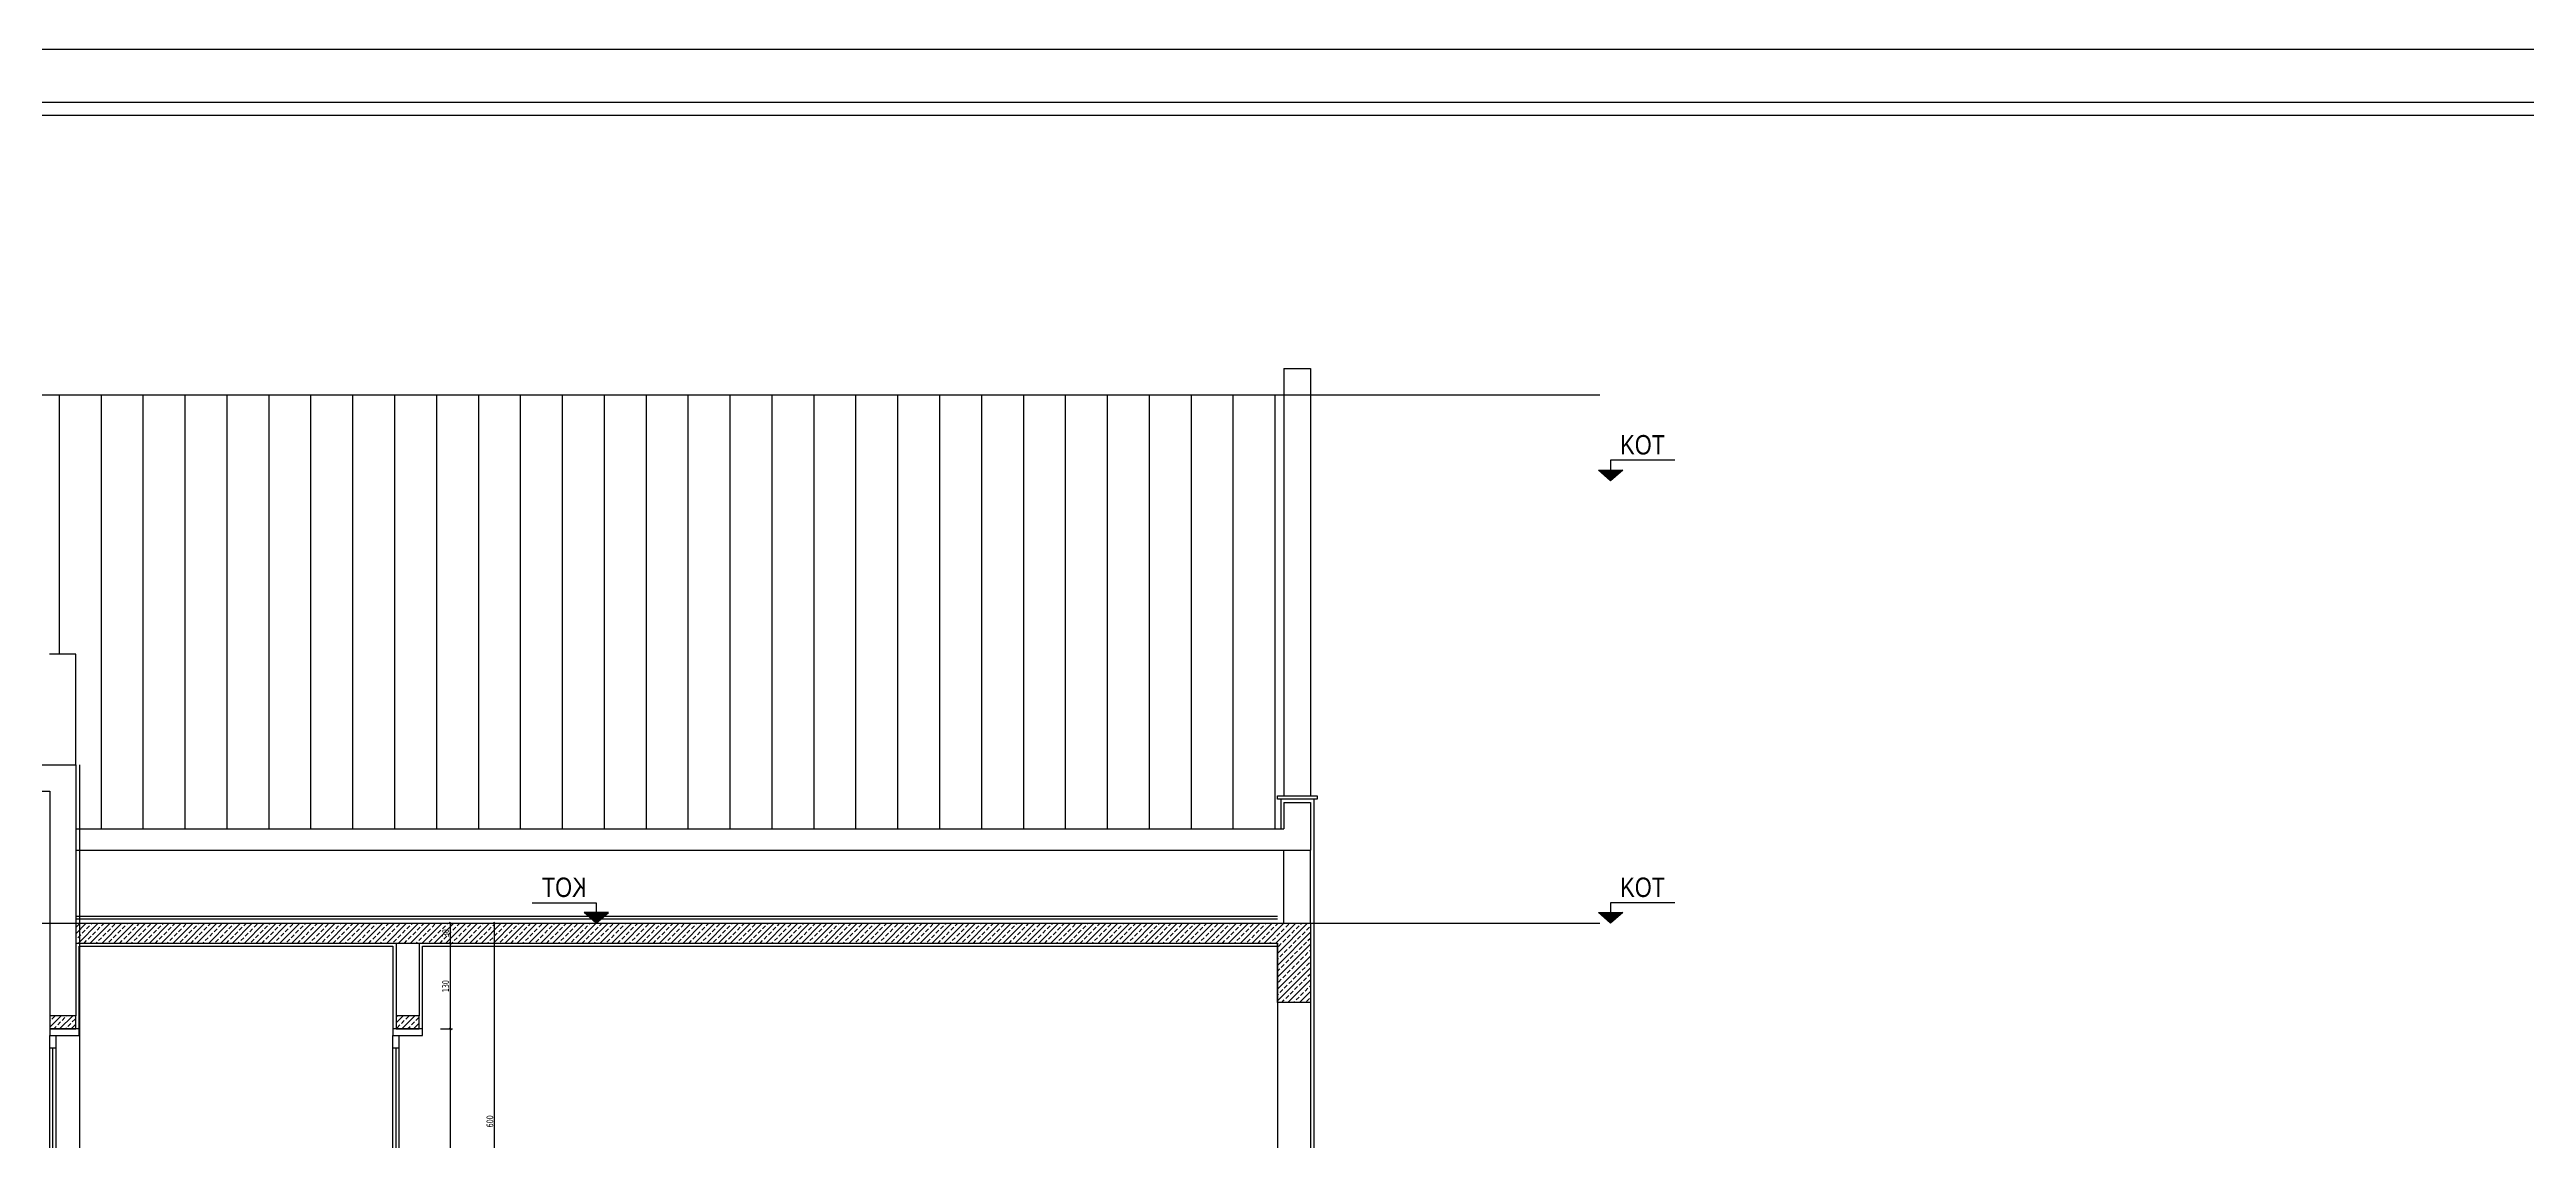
# Model space of a CAD drawing. Header units: millimetres. Extents: x 43168.9 to 43194.6, y -25545.1 to -25543.4.
# Drawn here: x 43182.294 to 43183.044, y -25543.84 to -25543.51 of the extents above; entities that cross this region are included whole.
import ezdxf
from ezdxf.enums import TextEntityAlignment as Align

# ---------------------------------------------------------------- set-up
doc = ezdxf.new("R2010")
doc.units = ezdxf.units.MM
doc.header["$LTSCALE"] = 200
doc.linetypes.add('kesit_$0$HIDDEN2', pattern=[0.1875, 0.125, -0.0625])
for name, color, linetype in [('dograma_sgh', 43, 'Continuous'), ('duv_sgh', 4, 'Continuous'), ('gor-3_sgh', 191, 'Continuous'), ('gor-4_sgh', 17, 'Continuous'), ('kaplama-gnl_sgh', 30, 'Continuous'), ('kesit_$0$izd-alt_sgh', 8, 'kesit_$0$HIDDEN2'), ('kolon-b.a_sgh', 6, 'Continuous'), ('olcuic_sgh', 183, 'Continuous'), ('pafta_sgh', 11, 'Continuous'), ('siva_sgh', 145, 'Continuous'), ('tarama-betonarme_sgh', 223, 'Continuous')]:
    doc.layers.add(name, color=color, linetype=linetype)
doc.styles.add('dim', font='VERDANA.TTF', dxfattribs={"width": 0.7})
doc.styles.add('kesit_$0$text2', font='arial.ttf')

msp = doc.modelspace()

# ---------------------------------------------------------------- hatches: boundary and pattern name
for points in [[(43182.77027, -25543.63732), (43182.76292, -25543.63732), (43182.76659, -25543.64056)], [(43182.45561, -25543.77132), (43182.46296, -25543.77132), (43182.45928, -25543.77456)], [(43182.77027, -25543.77132), (43182.76292, -25543.77132), (43182.76659, -25543.77456)]]:
    msp.add_hatch(color=256).paths.add_polyline_path(points)

# ---------------------------------------------------------------- linework, layer by layer
at = {"color": 0, "linetype": 'ByBlock'}
for p, q in [((43182.786, -25543.63438), (43182.76659, -25543.63438)), ((43182.76659, -25543.63438), (43182.76659, -25543.63732)), ((43182.43988, -25543.76838), (43182.45928, -25543.76838)), ((43182.45928, -25543.76838), (43182.45928, -25543.77132)), ((43182.786, -25543.76838), (43182.76659, -25543.76838)), ((43182.76659, -25543.76838), (43182.76659, -25543.77132))]:
    msp.add_line(p, q, dxfattribs=at)
for p, q in [((43182.76292, -25543.63732), (43182.77027, -25543.63732)), ((43182.76659, -25543.64056), (43182.76292, -25543.63732)), ((43182.77027, -25543.63732), (43182.76659, -25543.64056)), ((43182.46296, -25543.77132), (43182.45561, -25543.77132)), ((43182.45561, -25543.77132), (43182.45928, -25543.77456)), ((43182.45928, -25543.77456), (43182.46296, -25543.77132)), ((43182.76292, -25543.77132), (43182.77027, -25543.77132)), ((43182.76659, -25543.77456), (43182.76292, -25543.77132)), ((43182.77027, -25543.77132), (43182.76659, -25543.77456)), ((43182.29372, -25543.80656), (43182.30164, -25543.80656)), ((43182.39864, -25543.80656), (43182.40564, -25543.80656))]:
    msp.add_line(p, q)
at = {"color": 0, "linetype": 'ByBlock', "lineweight": -2}
for p, q in [((43182.4154, -25543.77486), (43182.4148, -25543.77426)), ((43182.42882, -25543.77486), (43182.42822, -25543.77426)), ((43182.4154, -25543.78086), (43182.4148, -25543.78026)), ((43182.4148, -25543.78026), (43182.4154, -25543.78086)), ((43182.4154, -25543.80686), (43182.4148, -25543.80626)), ((43182.4148, -25543.80626), (43182.4154, -25543.80686))]:
    msp.add_line(p, q, dxfattribs=at)
at = {"layer": 'dograma_sgh'}
for p, q in [((43182.29372, -25543.80656), (43182.29372, -25543.80856)), ((43182.30264, -25543.80656), (43182.29372, -25543.80656)), ((43182.29372, -25543.80856), (43182.30264, -25543.80856)), ((43182.29372, -25543.89256), (43182.29372, -25543.80856)), ((43182.29572, -25543.89256), (43182.29572, -25543.80856)), ((43182.30264, -25543.80856), (43182.30264, -25543.80656)), ((43182.39764, -25543.80656), (43182.39764, -25543.80856)), ((43182.40664, -25543.80656), (43182.39764, -25543.80656)), ((43182.39764, -25543.80856), (43182.40664, -25543.80856)), ((43182.39764, -25543.89256), (43182.39764, -25543.80856)), ((43182.39964, -25543.89256), (43182.39964, -25543.80856)), ((43182.40664, -25543.80856), (43182.40664, -25543.80656)), ((43182.29572, -25543.81236), (43182.29372, -25543.81236)), ((43182.29472, -25543.88876), (43182.29472, -25543.81236)), ((43182.39964, -25543.81236), (43182.39764, -25543.81236)), ((43182.39864, -25543.88876), (43182.39864, -25543.81236))]:
    msp.add_line(p, q, dxfattribs=at)
at = {"layer": 'duv_sgh'}
for p, q in [((43182.30164, -25543.69313), (43182.29364, -25543.69313)), ((43182.30164, -25543.72656), (43182.30164, -25543.69313)), ((43182.21364, -25543.72656), (43182.30164, -25543.72656)), ((43182.30164, -25543.72656), (43182.30164, -25543.80256)), ((43182.22164, -25543.73456), (43182.29372, -25543.73456)), ((43182.29372, -25543.73456), (43182.29372, -25543.80256)), ((43182.66764, -25543.77456), (43182.66764, -25543.75245)), ((43182.67564, -25543.77456), (43182.67564, -25543.75245)), ((43182.39864, -25543.78056), (43182.39864, -25543.80256)), ((43182.40564, -25543.78056), (43182.40564, -25543.80256)), ((43182.66564, -25543.78056), (43182.66564, -25543.95772)), ((43182.67564, -25543.79856), (43182.67564, -25543.95772)), ((43182.29372, -25543.80656), (43182.30164, -25543.80656)), ((43182.39864, -25543.80656), (43182.40564, -25543.80656))]:
    msp.add_line(p, q, dxfattribs=at)
at = {"layer": 'gor-3_sgh'}
for p, q in [((43182.66764, -25543.60656), (43182.66764, -25543.73601)), ((43182.66764, -25543.60656), (43182.67564, -25543.60656)), ((43182.67564, -25543.60656), (43182.67564, -25543.73601)), ((43182.19164, -25543.61456), (43182.66764, -25543.61456))]:
    msp.add_line(p, q, dxfattribs=at)
at = {"layer": 'gor-4_sgh'}
for p, q in [((43182.29668, -25543.69313), (43182.29668, -25543.61456)), ((43182.30938, -25543.74601), (43182.30938, -25543.61456)), ((43182.32208, -25543.74601), (43182.32208, -25543.61456)), ((43182.33478, -25543.74601), (43182.33478, -25543.61456)), ((43182.34748, -25543.74601), (43182.34748, -25543.61456)), ((43182.36018, -25543.74601), (43182.36018, -25543.61456)), ((43182.37288, -25543.74601), (43182.37288, -25543.61456)), ((43182.38558, -25543.74601), (43182.38558, -25543.61456)), ((43182.39828, -25543.74601), (43182.39828, -25543.61456)), ((43182.41098, -25543.74601), (43182.41098, -25543.61456)), ((43182.42368, -25543.74601), (43182.42368, -25543.61456)), ((43182.43638, -25543.74601), (43182.43638, -25543.61456)), ((43182.44908, -25543.74601), (43182.44908, -25543.61456)), ((43182.46178, -25543.74601), (43182.46178, -25543.61456)), ((43182.47448, -25543.74601), (43182.47448, -25543.61456)), ((43182.48718, -25543.74601), (43182.48718, -25543.61456)), ((43182.49988, -25543.74601), (43182.49988, -25543.61456)), ((43182.51258, -25543.74601), (43182.51258, -25543.61456)), ((43182.52528, -25543.74601), (43182.52528, -25543.61456)), ((43182.53798, -25543.74601), (43182.53798, -25543.61456)), ((43182.55068, -25543.74601), (43182.55068, -25543.61456)), ((43182.56338, -25543.74601), (43182.56338, -25543.61456)), ((43182.57608, -25543.74601), (43182.57608, -25543.61456)), ((43182.58878, -25543.74601), (43182.58878, -25543.61456)), ((43182.60148, -25543.74601), (43182.60148, -25543.61456)), ((43182.61418, -25543.74601), (43182.61418, -25543.61456)), ((43182.62688, -25543.74601), (43182.62688, -25543.61456)), ((43182.63958, -25543.74601), (43182.63958, -25543.61456)), ((43182.65228, -25543.74601), (43182.65228, -25543.61456)), ((43182.66498, -25543.74601), (43182.66498, -25543.61456))]:
    msp.add_line(p, q, dxfattribs=at)
at = {"layer": 'kaplama-gnl_sgh'}
for p, q in [((43182.66564, -25543.73601), (43182.67764, -25543.73601)), ((43182.66564, -25543.73701), (43182.66564, -25543.73601)), ((43182.67764, -25543.73701), (43182.66564, -25543.73701)), ((43182.67764, -25543.73601), (43182.67764, -25543.73701)), ((43182.66564, -25543.77256), (43182.30164, -25543.77256)), ((43182.66564, -25543.77336), (43182.30164, -25543.77336))]:
    msp.add_line(p, q, dxfattribs=at)
at = {"layer": 'kesit_$0$izd-alt_sgh'}
for p, q in [((43181.30862, -25543.61456), (43182.76331, -25543.61456)), ((43181.30862, -25543.77456), (43182.76331, -25543.77456))]:
    msp.add_line(p, q, dxfattribs=at)
at = {"layer": 'kolon-b.a_sgh'}
for p, q in [((43182.66764, -25543.73801), (43182.66764, -25543.74601)), ((43182.66764, -25543.73801), (43182.67564, -25543.73801)), ((43182.67564, -25543.73801), (43182.67564, -25543.75245)), ((43182.30164, -25543.74601), (43182.66764, -25543.74601)), ((43182.30164, -25543.75245), (43182.67564, -25543.75245)), ((43182.30164, -25543.77456), (43182.66564, -25543.77456)), ((43182.66564, -25543.77456), (43182.67564, -25543.77456)), ((43182.67564, -25543.77456), (43182.67564, -25543.79856)), ((43182.30164, -25543.78056), (43182.66564, -25543.78056)), ((43182.66564, -25543.79856), (43182.66564, -25543.78056)), ((43182.67564, -25543.79856), (43182.66564, -25543.79856)), ((43182.30164, -25543.80256), (43182.29372, -25543.80256)), ((43182.29372, -25543.80256), (43182.29372, -25543.80656)), ((43182.29372, -25543.80656), (43182.30164, -25543.80656)), ((43182.30164, -25543.80656), (43182.30164, -25543.80256)), ((43182.40564, -25543.80256), (43182.39864, -25543.80256)), ((43182.39864, -25543.80256), (43182.39864, -25543.80656)), ((43182.39864, -25543.80656), (43182.40564, -25543.80656)), ((43182.40564, -25543.80656), (43182.40564, -25543.80256))]:
    msp.add_line(p, q, dxfattribs=at)
at = {"layer": 'olcuic_sgh'}
for p, q in [((43182.4121, -25543.77456), (43182.4157, -25543.77456)), ((43182.4151, -25543.78081), (43182.4151, -25543.77431)), ((43182.42552, -25543.77456), (43182.42912, -25543.77456)), ((43182.42852, -25543.89481), (43182.42852, -25543.77431)), ((43182.4121, -25543.78056), (43182.4157, -25543.78056)), ((43182.4121, -25543.78056), (43182.4157, -25543.78056)), ((43182.4151, -25543.80681), (43182.4151, -25543.78031)), ((43182.4121, -25543.80656), (43182.4157, -25543.80656)), ((43182.4121, -25543.80656), (43182.4157, -25543.80656)), ((43182.4151, -25543.89481), (43182.4151, -25543.80631))]:
    msp.add_line(p, q, dxfattribs=at)
at = {"layer": 'pafta_sgh'}
for p, q in [((43185.35588, -25543.51), (43180.95588, -25543.51)), ((43185.33988, -25543.526), (43180.97188, -25543.526)), ((43185.33588, -25543.53), (43180.97588, -25543.53))]:
    msp.add_line(p, q, dxfattribs=at)
at = {"layer": 'siva_sgh'}
for p, q in [((43182.30272, -25543.72656), (43182.30272, -25544.3571)), ((43182.66664, -25543.73701), (43182.66664, -25543.74601)), ((43182.67664, -25543.73701), (43182.67664, -25544.46255)), ((43182.30264, -25543.80656), (43182.30264, -25543.78156)), ((43182.30264, -25543.78156), (43182.39764, -25543.78156)), ((43182.39764, -25543.78156), (43182.39764, -25543.80656)), ((43182.40664, -25543.80656), (43182.40664, -25543.78156)), ((43182.40664, -25543.78156), (43182.66564, -25543.78156))]:
    msp.add_line(p, q, dxfattribs=at)
at = {"layer": 'tarama-betonarme_sgh'}
for p, q in [((43182.30164, -25543.77774), (43182.30482, -25543.77456)), ((43182.30178, -25543.7758), (43182.30268, -25543.7749)), ((43182.30223, -25543.77895), (43182.30313, -25543.77805)), ((43182.30241, -25543.78056), (43182.30841, -25543.77456)), ((43182.30358, -25543.7776), (43182.30447, -25543.7767)), ((43182.30492, -25543.77625), (43182.30582, -25543.77535)), ((43182.30537, -25543.77939), (43182.30627, -25543.7785)), ((43182.306, -25543.78056), (43182.312, -25543.77456)), ((43182.30627, -25543.7749), (43182.30662, -25543.77456)), ((43182.30672, -25543.77805), (43182.30762, -25543.77715)), ((43182.30807, -25543.7767), (43182.30896, -25543.7758)), ((43182.30941, -25543.77535), (43182.31021, -25543.77456)), ((43182.3096, -25543.78056), (43182.3156, -25543.77456)), ((43182.30986, -25543.7785), (43182.31076, -25543.7776)), ((43182.31121, -25543.77715), (43182.31211, -25543.77625)), ((43182.31256, -25543.7758), (43182.31345, -25543.7749)), ((43182.313, -25543.77895), (43182.3139, -25543.77805)), ((43182.31319, -25543.78056), (43182.31919, -25543.77456)), ((43182.31435, -25543.7776), (43182.31525, -25543.7767)), ((43182.3157, -25543.77625), (43182.3166, -25543.77535)), ((43182.31615, -25543.77939), (43182.31705, -25543.7785)), ((43182.31678, -25543.78056), (43182.32278, -25543.77456)), ((43182.31705, -25543.7749), (43182.31739, -25543.77456)), ((43182.3175, -25543.77805), (43182.31839, -25543.77715)), ((43182.31884, -25543.7767), (43182.31974, -25543.7758)), ((43182.32019, -25543.77535), (43182.32098, -25543.77456)), ((43182.32037, -25543.78056), (43182.32637, -25543.77456)), ((43182.32064, -25543.7785), (43182.32154, -25543.7776)), ((43182.32199, -25543.77715), (43182.32288, -25543.77625)), ((43182.32333, -25543.7758), (43182.32423, -25543.7749)), ((43182.32378, -25543.77895), (43182.32468, -25543.77805)), ((43182.32396, -25543.78056), (43182.32996, -25543.77456)), ((43182.32513, -25543.7776), (43182.32603, -25543.7767)), ((43182.32648, -25543.77625), (43182.32737, -25543.77535)), ((43182.32692, -25543.77939), (43182.32782, -25543.7785)), ((43182.32756, -25543.78056), (43182.33356, -25543.77456)), ((43182.32782, -25543.7749), (43182.32817, -25543.77456)), ((43182.32827, -25543.77805), (43182.32917, -25543.77715)), ((43182.32962, -25543.7767), (43182.33052, -25543.7758)), ((43182.33097, -25543.77535), (43182.33176, -25543.77456)), ((43182.33115, -25543.78056), (43182.33715, -25543.77456)), ((43182.33141, -25543.7785), (43182.33231, -25543.7776)), ((43182.33276, -25543.77715), (43182.33366, -25543.77625)), ((43182.33411, -25543.7758), (43182.33501, -25543.7749)), ((43182.33456, -25543.77895), (43182.33546, -25543.77805)), ((43182.33474, -25543.78056), (43182.34074, -25543.77456)), ((43182.3359, -25543.7776), (43182.3368, -25543.7767)), ((43182.33725, -25543.77625), (43182.33815, -25543.77535)), ((43182.3377, -25543.77939), (43182.3386, -25543.7785)), ((43182.33833, -25543.78056), (43182.34433, -25543.77456)), ((43182.3386, -25543.7749), (43182.33894, -25543.77456)), ((43182.33905, -25543.77805), (43182.33995, -25543.77715)), ((43182.34039, -25543.7767), (43182.34129, -25543.7758)), ((43182.34174, -25543.77535), (43182.34254, -25543.77456)), ((43182.34192, -25543.78056), (43182.34792, -25543.77456)), ((43182.34219, -25543.7785), (43182.34309, -25543.7776)), ((43182.34354, -25543.77715), (43182.34444, -25543.77625)), ((43182.34488, -25543.7758), (43182.34578, -25543.7749)), ((43182.34533, -25543.77895), (43182.34623, -25543.77805)), ((43182.34552, -25543.78056), (43182.35152, -25543.77456)), ((43182.34668, -25543.7776), (43182.34758, -25543.7767)), ((43182.34803, -25543.77625), (43182.34893, -25543.77535)), ((43182.34848, -25543.77939), (43182.34937, -25543.7785)), ((43182.34911, -25543.78056), (43182.35511, -25543.77456)), ((43182.34937, -25543.7749), (43182.34972, -25543.77456)), ((43182.34982, -25543.77805), (43182.35072, -25543.77715)), ((43182.35117, -25543.7767), (43182.35207, -25543.7758)), ((43182.35252, -25543.77535), (43182.35331, -25543.77456)), ((43182.3527, -25543.78056), (43182.3587, -25543.77456)), ((43182.35297, -25543.7785), (43182.35387, -25543.7776)), ((43182.35431, -25543.77715), (43182.35521, -25543.77625)), ((43182.35566, -25543.7758), (43182.35656, -25543.7749)), ((43182.35611, -25543.77895), (43182.35701, -25543.77805)), ((43182.35629, -25543.78056), (43182.36229, -25543.77456)), ((43182.35746, -25543.7776), (43182.35836, -25543.7767)), ((43182.3588, -25543.77625), (43182.3597, -25543.77535)), ((43182.35925, -25543.77939), (43182.36015, -25543.7785)), ((43182.35988, -25543.78056), (43182.36588, -25543.77456)), ((43182.36015, -25543.7749), (43182.3605, -25543.77456)), ((43182.3606, -25543.77805), (43182.3615, -25543.77715)), ((43182.36195, -25543.7767), (43182.36285, -25543.7758)), ((43182.36329, -25543.77535), (43182.36409, -25543.77456)), ((43182.36348, -25543.78056), (43182.36948, -25543.77456)), ((43182.36374, -25543.7785), (43182.36464, -25543.7776)), ((43182.36509, -25543.77715), (43182.36599, -25543.77625)), ((43182.36644, -25543.7758), (43182.36734, -25543.7749)), ((43182.36689, -25543.77895), (43182.36778, -25543.77805)), ((43182.36707, -25543.78056), (43182.37307, -25543.77456)), ((43182.36823, -25543.7776), (43182.36913, -25543.7767)), ((43182.36958, -25543.77625), (43182.37048, -25543.77535)), ((43182.37003, -25543.77939), (43182.37093, -25543.7785)), ((43182.37066, -25543.78056), (43182.37666, -25543.77456)), ((43182.37093, -25543.7749), (43182.37127, -25543.77456)), ((43182.37138, -25543.77805), (43182.37227, -25543.77715)), ((43182.37272, -25543.7767), (43182.37362, -25543.7758)), ((43182.37407, -25543.77535), (43182.37487, -25543.77456)), ((43182.37425, -25543.78056), (43182.38025, -25543.77456)), ((43182.37452, -25543.7785), (43182.37542, -25543.7776)), ((43182.37587, -25543.77715), (43182.37676, -25543.77625)), ((43182.37721, -25543.7758), (43182.37811, -25543.7749)), ((43182.37766, -25543.77895), (43182.37856, -25543.77805)), ((43182.37785, -25543.78056), (43182.38385, -25543.77456)), ((43182.37901, -25543.7776), (43182.37991, -25543.7767)), ((43182.38036, -25543.77625), (43182.38125, -25543.77535)), ((43182.38081, -25543.77939), (43182.3817, -25543.7785)), ((43182.38144, -25543.78056), (43182.38744, -25543.77456)), ((43182.3817, -25543.7749), (43182.38205, -25543.77456)), ((43182.38215, -25543.77805), (43182.38305, -25543.77715)), ((43182.3835, -25543.7767), (43182.3844, -25543.7758)), ((43182.38485, -25543.77535), (43182.38564, -25543.77456)), ((43182.38503, -25543.78056), (43182.39103, -25543.77456)), ((43182.3853, -25543.7785), (43182.38619, -25543.7776)), ((43182.38664, -25543.77715), (43182.38754, -25543.77625)), ((43182.38799, -25543.7758), (43182.38889, -25543.7749)), ((43182.38844, -25543.77895), (43182.38934, -25543.77805)), ((43182.38862, -25543.78056), (43182.39462, -25543.77456)), ((43182.38979, -25543.7776), (43182.39068, -25543.7767)), ((43182.39113, -25543.77625), (43182.39203, -25543.77535)), ((43182.39158, -25543.77939), (43182.39248, -25543.7785)), ((43182.39221, -25543.78056), (43182.39821, -25543.77456)), ((43182.39248, -25543.7749), (43182.39283, -25543.77456)), ((43182.39293, -25543.77805), (43182.39383, -25543.77715)), ((43182.39428, -25543.7767), (43182.39517, -25543.7758)), ((43182.39562, -25543.77535), (43182.39642, -25543.77456)), ((43182.39581, -25543.78056), (43182.40181, -25543.77456)), ((43182.39607, -25543.7785), (43182.39697, -25543.7776)), ((43182.39742, -25543.77715), (43182.39832, -25543.77625)), ((43182.39877, -25543.7758), (43182.39966, -25543.7749)), ((43182.39922, -25543.77895), (43182.40011, -25543.77805)), ((43182.3994, -25543.78056), (43182.4054, -25543.77456)), ((43182.40056, -25543.7776), (43182.40146, -25543.7767)), ((43182.40191, -25543.77625), (43182.40281, -25543.77535)), ((43182.40236, -25543.77939), (43182.40326, -25543.7785)), ((43182.40299, -25543.78056), (43182.40899, -25543.77456)), ((43182.40326, -25543.7749), (43182.4036, -25543.77456)), ((43182.40371, -25543.77805), (43182.4046, -25543.77715)), ((43182.40505, -25543.7767), (43182.40595, -25543.7758)), ((43182.4064, -25543.77535), (43182.40719, -25543.77456)), ((43182.40658, -25543.78056), (43182.41258, -25543.77456)), ((43182.40685, -25543.7785), (43182.40775, -25543.7776)), ((43182.4082, -25543.77715), (43182.40909, -25543.77625)), ((43182.40954, -25543.7758), (43182.41044, -25543.7749)), ((43182.40999, -25543.77895), (43182.41089, -25543.77805)), ((43182.41017, -25543.78056), (43182.41617, -25543.77456)), ((43182.41134, -25543.7776), (43182.41224, -25543.7767)), ((43182.41269, -25543.77625), (43182.41358, -25543.77535)), ((43182.41313, -25543.77939), (43182.41403, -25543.7785)), ((43182.41377, -25543.78056), (43182.41977, -25543.77456)), ((43182.41403, -25543.7749), (43182.41438, -25543.77456)), ((43182.41448, -25543.77805), (43182.41538, -25543.77715)), ((43182.41583, -25543.7767), (43182.41673, -25543.7758)), ((43182.41718, -25543.77535), (43182.41797, -25543.77456)), ((43182.41736, -25543.78056), (43182.42336, -25543.77456)), ((43182.41762, -25543.7785), (43182.41852, -25543.7776)), ((43182.41897, -25543.77715), (43182.41987, -25543.77625)), ((43182.42032, -25543.7758), (43182.42122, -25543.7749)), ((43182.42077, -25543.77895), (43182.42167, -25543.77805)), ((43182.42095, -25543.78056), (43182.42695, -25543.77456)), ((43182.42212, -25543.7776), (43182.42301, -25543.7767)), ((43182.42346, -25543.77625), (43182.42436, -25543.77535)), ((43182.42391, -25543.77939), (43182.42481, -25543.7785)), ((43182.42454, -25543.78056), (43182.43054, -25543.77456)), ((43182.42481, -25543.7749), (43182.42515, -25543.77456)), ((43182.42526, -25543.77805), (43182.42616, -25543.77715)), ((43182.42661, -25543.7767), (43182.4275, -25543.7758)), ((43182.42795, -25543.77535), (43182.42875, -25543.77456)), ((43182.42813, -25543.78056), (43182.43413, -25543.77456)), ((43182.4284, -25543.7785), (43182.4293, -25543.7776)), ((43182.42975, -25543.77715), (43182.43065, -25543.77625)), ((43182.4311, -25543.7758), (43182.43199, -25543.7749)), ((43182.43154, -25543.77895), (43182.43244, -25543.77805)), ((43182.43173, -25543.78056), (43182.43773, -25543.77456)), ((43182.43289, -25543.7776), (43182.43379, -25543.7767)), ((43182.43424, -25543.77625), (43182.43514, -25543.77535)), ((43182.43469, -25543.77939), (43182.43559, -25543.7785)), ((43182.43532, -25543.78056), (43182.44132, -25543.77456)), ((43182.43559, -25543.7749), (43182.43593, -25543.77456)), ((43182.43603, -25543.77805), (43182.43693, -25543.77715)), ((43182.43738, -25543.7767), (43182.43828, -25543.7758)), ((43182.43873, -25543.77535), (43182.43952, -25543.77456)), ((43182.43891, -25543.78056), (43182.44491, -25543.77456)), ((43182.43918, -25543.7785), (43182.44008, -25543.7776)), ((43182.44052, -25543.77715), (43182.44142, -25543.77625)), ((43182.44187, -25543.7758), (43182.44277, -25543.7749)), ((43182.44232, -25543.77895), (43182.44322, -25543.77805)), ((43182.4425, -25543.78056), (43182.4485, -25543.77456)), ((43182.44367, -25543.7776), (43182.44457, -25543.7767)), ((43182.44501, -25543.77625), (43182.44591, -25543.77535)), ((43182.44546, -25543.77939), (43182.44636, -25543.7785)), ((43182.4461, -25543.78056), (43182.4521, -25543.77456)), ((43182.44636, -25543.7749), (43182.44671, -25543.77456)), ((43182.44681, -25543.77805), (43182.44771, -25543.77715)), ((43182.44816, -25543.7767), (43182.44906, -25543.7758)), ((43182.4495, -25543.77535), (43182.4503, -25543.77456)), ((43182.44969, -25543.78056), (43182.45569, -25543.77456)), ((43182.44995, -25543.7785), (43182.45085, -25543.7776)), ((43182.4513, -25543.77715), (43182.4522, -25543.77625)), ((43182.45265, -25543.7758), (43182.45355, -25543.7749)), ((43182.4531, -25543.77895), (43182.45399, -25543.77805)), ((43182.45328, -25543.78056), (43182.45928, -25543.77456)), ((43182.45444, -25543.7776), (43182.45534, -25543.7767)), ((43182.45579, -25543.77625), (43182.45669, -25543.77535)), ((43182.45624, -25543.77939), (43182.45714, -25543.7785)), ((43182.45687, -25543.78056), (43182.46287, -25543.77456)), ((43182.45714, -25543.7749), (43182.45748, -25543.77456)), ((43182.45759, -25543.77805), (43182.45849, -25543.77715)), ((43182.45893, -25543.7767), (43182.45983, -25543.7758)), ((43182.46028, -25543.77535), (43182.46108, -25543.77456)), ((43182.46046, -25543.78056), (43182.46646, -25543.77456)), ((43182.46073, -25543.7785), (43182.46163, -25543.7776)), ((43182.46208, -25543.77715), (43182.46298, -25543.77625)), ((43182.46342, -25543.7758), (43182.46432, -25543.7749)), ((43182.46387, -25543.77895), (43182.46477, -25543.77805)), ((43182.46406, -25543.78056), (43182.47006, -25543.77456)), ((43182.46522, -25543.7776), (43182.46612, -25543.7767)), ((43182.46657, -25543.77625), (43182.46747, -25543.77535)), ((43182.46702, -25543.77939), (43182.46791, -25543.7785)), ((43182.46765, -25543.78056), (43182.47365, -25543.77456)), ((43182.46791, -25543.7749), (43182.46826, -25543.77456)), ((43182.46836, -25543.77805), (43182.46926, -25543.77715)), ((43182.46971, -25543.7767), (43182.47061, -25543.7758)), ((43182.47106, -25543.77535), (43182.47185, -25543.77456)), ((43182.47124, -25543.78056), (43182.47724, -25543.77456)), ((43182.47151, -25543.7785), (43182.4724, -25543.7776)), ((43182.47285, -25543.77715), (43182.47375, -25543.77625)), ((43182.4742, -25543.7758), (43182.4751, -25543.7749)), ((43182.47465, -25543.77895), (43182.47555, -25543.77805)), ((43182.47483, -25543.78056), (43182.48083, -25543.77456)), ((43182.476, -25543.7776), (43182.47689, -25543.7767)), ((43182.47734, -25543.77625), (43182.47824, -25543.77535)), ((43182.47779, -25543.77939), (43182.47869, -25543.7785)), ((43182.47842, -25543.78056), (43182.48442, -25543.77456)), ((43182.47869, -25543.7749), (43182.47904, -25543.77456)), ((43182.47914, -25543.77805), (43182.48004, -25543.77715)), ((43182.48049, -25543.7767), (43182.48138, -25543.7758)), ((43182.48183, -25543.77535), (43182.48263, -25543.77456)), ((43182.48202, -25543.78056), (43182.48802, -25543.77456)), ((43182.48228, -25543.7785), (43182.48318, -25543.7776)), ((43182.48363, -25543.77715), (43182.48453, -25543.77625)), ((43182.48498, -25543.7758), (43182.48587, -25543.7749)), ((43182.48543, -25543.77895), (43182.48632, -25543.77805)), ((43182.48561, -25543.78056), (43182.49161, -25543.77456)), ((43182.48677, -25543.7776), (43182.48767, -25543.7767)), ((43182.48812, -25543.77625), (43182.48902, -25543.77535)), ((43182.48857, -25543.77939), (43182.48947, -25543.7785)), ((43182.4892, -25543.78056), (43182.4952, -25543.77456)), ((43182.48947, -25543.7749), (43182.48981, -25543.77456)), ((43182.48992, -25543.77805), (43182.49081, -25543.77715)), ((43182.49126, -25543.7767), (43182.49216, -25543.7758)), ((43182.49261, -25543.77535), (43182.4934, -25543.77456)), ((43182.49279, -25543.78056), (43182.49879, -25543.77456)), ((43182.49306, -25543.7785), (43182.49396, -25543.7776)), ((43182.49441, -25543.77715), (43182.4953, -25543.77625)), ((43182.49575, -25543.7758), (43182.49665, -25543.7749)), ((43182.4962, -25543.77895), (43182.4971, -25543.77805)), ((43182.49638, -25543.78056), (43182.50238, -25543.77456)), ((43182.49755, -25543.7776), (43182.49845, -25543.7767)), ((43182.4989, -25543.77625), (43182.49979, -25543.77535)), ((43182.49935, -25543.77939), (43182.50024, -25543.7785)), ((43182.49998, -25543.78056), (43182.50598, -25543.77456)), ((43182.50024, -25543.7749), (43182.50059, -25543.77456)), ((43182.50069, -25543.77805), (43182.50159, -25543.77715)), ((43182.50204, -25543.7767), (43182.50294, -25543.7758)), ((43182.50339, -25543.77535), (43182.50418, -25543.77456)), ((43182.50357, -25543.78056), (43182.50957, -25543.77456)), ((43182.50384, -25543.7785), (43182.50473, -25543.7776)), ((43182.50518, -25543.77715), (43182.50608, -25543.77625)), ((43182.50653, -25543.7758), (43182.50743, -25543.7749)), ((43182.50698, -25543.77895), (43182.50788, -25543.77805)), ((43182.50716, -25543.78056), (43182.51316, -25543.77456)), ((43182.50833, -25543.7776), (43182.50922, -25543.7767)), ((43182.50967, -25543.77625), (43182.51057, -25543.77535)), ((43182.51012, -25543.77939), (43182.51102, -25543.7785)), ((43182.51075, -25543.78056), (43182.51675, -25543.77456)), ((43182.51102, -25543.7749), (43182.51137, -25543.77456)), ((43182.51147, -25543.77805), (43182.51237, -25543.77715)), ((43182.51282, -25543.7767), (43182.51371, -25543.7758)), ((43182.51416, -25543.77535), (43182.51496, -25543.77456)), ((43182.51435, -25543.78056), (43182.52035, -25543.77456)), ((43182.51461, -25543.7785), (43182.51551, -25543.7776)), ((43182.51596, -25543.77715), (43182.51686, -25543.77625)), ((43182.51731, -25543.7758), (43182.5182, -25543.7749)), ((43182.51775, -25543.77895), (43182.51865, -25543.77805)), ((43182.51794, -25543.78056), (43182.52394, -25543.77456)), ((43182.5191, -25543.7776), (43182.52, -25543.7767)), ((43182.52045, -25543.77625), (43182.52135, -25543.77535)), ((43182.5209, -25543.77939), (43182.5218, -25543.7785)), ((43182.52153, -25543.78056), (43182.52753, -25543.77456)), ((43182.5218, -25543.7749), (43182.52214, -25543.77456)), ((43182.52224, -25543.77805), (43182.52314, -25543.77715)), ((43182.52359, -25543.7767), (43182.52449, -25543.7758)), ((43182.52494, -25543.77535), (43182.52573, -25543.77456)), ((43182.52512, -25543.78056), (43182.53112, -25543.77456)), ((43182.52539, -25543.7785), (43182.52629, -25543.7776)), ((43182.52674, -25543.77715), (43182.52763, -25543.77625)), ((43182.52808, -25543.7758), (43182.52898, -25543.7749)), ((43182.52853, -25543.77895), (43182.52943, -25543.77805)), ((43182.52871, -25543.78056), (43182.53471, -25543.77456)), ((43182.52988, -25543.7776), (43182.53078, -25543.7767)), ((43182.53123, -25543.77625), (43182.53212, -25543.77535)), ((43182.53167, -25543.77939), (43182.53257, -25543.7785)), ((43182.53231, -25543.78056), (43182.53831, -25543.77456)), ((43182.53257, -25543.7749), (43182.53292, -25543.77456)), ((43182.53302, -25543.77805), (43182.53392, -25543.77715)), ((43182.53437, -25543.7767), (43182.53527, -25543.7758)), ((43182.53572, -25543.77535), (43182.53651, -25543.77456)), ((43182.5359, -25543.78056), (43182.5419, -25543.77456)), ((43182.53616, -25543.7785), (43182.53706, -25543.7776)), ((43182.53751, -25543.77715), (43182.53841, -25543.77625)), ((43182.53886, -25543.7758), (43182.53976, -25543.7749)), ((43182.53931, -25543.77895), (43182.54021, -25543.77805)), ((43182.53949, -25543.78056), (43182.54549, -25543.77456)), ((43182.54065, -25543.7776), (43182.54155, -25543.7767)), ((43182.542, -25543.77625), (43182.5429, -25543.77535)), ((43182.54245, -25543.77939), (43182.54335, -25543.7785)), ((43182.54308, -25543.78056), (43182.54908, -25543.77456)), ((43182.54335, -25543.7749), (43182.54369, -25543.77456)), ((43182.5438, -25543.77805), (43182.5447, -25543.77715)), ((43182.54514, -25543.7767), (43182.54604, -25543.7758)), ((43182.54649, -25543.77535), (43182.54729, -25543.77456)), ((43182.54667, -25543.78056), (43182.55267, -25543.77456)), ((43182.54694, -25543.7785), (43182.54784, -25543.7776)), ((43182.54829, -25543.77715), (43182.54919, -25543.77625)), ((43182.54963, -25543.7758), (43182.55053, -25543.7749)), ((43182.55008, -25543.77895), (43182.55098, -25543.77805)), ((43182.55027, -25543.78056), (43182.55627, -25543.77456)), ((43182.55143, -25543.7776), (43182.55233, -25543.7767)), ((43182.55278, -25543.77625), (43182.55368, -25543.77535)), ((43182.55323, -25543.77939), (43182.55412, -25543.7785)), ((43182.55386, -25543.78056), (43182.55986, -25543.77456)), ((43182.55412, -25543.7749), (43182.55447, -25543.77456)), ((43182.55457, -25543.77805), (43182.55547, -25543.77715)), ((43182.55592, -25543.7767), (43182.55682, -25543.7758)), ((43182.55727, -25543.77535), (43182.55806, -25543.77456)), ((43182.55745, -25543.78056), (43182.56345, -25543.77456)), ((43182.55772, -25543.7785), (43182.55861, -25543.7776)), ((43182.55906, -25543.77715), (43182.55996, -25543.77625)), ((43182.56041, -25543.7758), (43182.56131, -25543.7749)), ((43182.56086, -25543.77895), (43182.56176, -25543.77805)), ((43182.56104, -25543.78056), (43182.56704, -25543.77456)), ((43182.56221, -25543.7776), (43182.56311, -25543.7767)), ((43182.56355, -25543.77625), (43182.56445, -25543.77535)), ((43182.564, -25543.77939), (43182.5649, -25543.7785)), ((43182.56463, -25543.78056), (43182.57063, -25543.77456)), ((43182.5649, -25543.7749), (43182.56525, -25543.77456)), ((43182.56535, -25543.77805), (43182.56625, -25543.77715)), ((43182.5667, -25543.7767), (43182.5676, -25543.7758)), ((43182.56804, -25543.77535), (43182.56884, -25543.77456)), ((43182.56823, -25543.78056), (43182.57423, -25543.77456)), ((43182.56849, -25543.7785), (43182.56939, -25543.7776)), ((43182.56984, -25543.77715), (43182.57074, -25543.77625)), ((43182.57119, -25543.7758), (43182.57209, -25543.7749)), ((43182.57164, -25543.77895), (43182.57253, -25543.77805)), ((43182.57182, -25543.78056), (43182.57782, -25543.77456)), ((43182.57298, -25543.7776), (43182.57388, -25543.7767)), ((43182.57433, -25543.77625), (43182.57523, -25543.77535)), ((43182.57478, -25543.77939), (43182.57568, -25543.7785)), ((43182.57541, -25543.78056), (43182.58141, -25543.77456)), ((43182.57568, -25543.7749), (43182.57602, -25543.77456)), ((43182.57613, -25543.77805), (43182.57702, -25543.77715)), ((43182.57747, -25543.7767), (43182.57837, -25543.7758)), ((43182.57882, -25543.77535), (43182.57961, -25543.77456)), ((43182.579, -25543.78056), (43182.585, -25543.77456)), ((43182.57927, -25543.7785), (43182.58017, -25543.7776)), ((43182.58062, -25543.77715), (43182.58151, -25543.77625)), ((43182.58196, -25543.7758), (43182.58286, -25543.7749)), ((43182.58241, -25543.77895), (43182.58331, -25543.77805)), ((43182.5826, -25543.78056), (43182.5886, -25543.77456)), ((43182.58376, -25543.7776), (43182.58466, -25543.7767)), ((43182.58511, -25543.77625), (43182.586, -25543.77535)), ((43182.58556, -25543.77939), (43182.58645, -25543.7785)), ((43182.58619, -25543.78056), (43182.59219, -25543.77456)), ((43182.58645, -25543.7749), (43182.5868, -25543.77456)), ((43182.5869, -25543.77805), (43182.5878, -25543.77715)), ((43182.58825, -25543.7767), (43182.58915, -25543.7758)), ((43182.5896, -25543.77535), (43182.59039, -25543.77456)), ((43182.58978, -25543.78056), (43182.59578, -25543.77456)), ((43182.59005, -25543.7785), (43182.59094, -25543.7776)), ((43182.59139, -25543.77715), (43182.59229, -25543.77625)), ((43182.59274, -25543.7758), (43182.59364, -25543.7749)), ((43182.59319, -25543.77895), (43182.59409, -25543.77805)), ((43182.59337, -25543.78056), (43182.59937, -25543.77456)), ((43182.59454, -25543.7776), (43182.59543, -25543.7767)), ((43182.59588, -25543.77625), (43182.59678, -25543.77535)), ((43182.59633, -25543.77939), (43182.59723, -25543.7785)), ((43182.59696, -25543.78056), (43182.60296, -25543.77456)), ((43182.59723, -25543.7749), (43182.59758, -25543.77456)), ((43182.59768, -25543.77805), (43182.59858, -25543.77715)), ((43182.59903, -25543.7767), (43182.59992, -25543.7758)), ((43182.60037, -25543.77535), (43182.60117, -25543.77456)), ((43182.60056, -25543.78056), (43182.60656, -25543.77456)), ((43182.60082, -25543.7785), (43182.60172, -25543.7776)), ((43182.60217, -25543.77715), (43182.60307, -25543.77625)), ((43182.60352, -25543.7758), (43182.60441, -25543.7749)), ((43182.60397, -25543.77895), (43182.60486, -25543.77805)), ((43182.60415, -25543.78056), (43182.61015, -25543.77456)), ((43182.60531, -25543.7776), (43182.60621, -25543.7767)), ((43182.60666, -25543.77625), (43182.60756, -25543.77535)), ((43182.60711, -25543.77939), (43182.60801, -25543.7785)), ((43182.60774, -25543.78056), (43182.61374, -25543.77456)), ((43182.60801, -25543.7749), (43182.60835, -25543.77456)), ((43182.60846, -25543.77805), (43182.60935, -25543.77715)), ((43182.6098, -25543.7767), (43182.6107, -25543.7758)), ((43182.61115, -25543.77535), (43182.61194, -25543.77456)), ((43182.61133, -25543.78056), (43182.61733, -25543.77456)), ((43182.6116, -25543.7785), (43182.6125, -25543.7776)), ((43182.61295, -25543.77715), (43182.61384, -25543.77625)), ((43182.61429, -25543.7758), (43182.61519, -25543.7749)), ((43182.61474, -25543.77895), (43182.61564, -25543.77805)), ((43182.61492, -25543.78056), (43182.62092, -25543.77456)), ((43182.61609, -25543.7776), (43182.61699, -25543.7767)), ((43182.61744, -25543.77625), (43182.61833, -25543.77535)), ((43182.61788, -25543.77939), (43182.61878, -25543.7785)), ((43182.61852, -25543.78056), (43182.62452, -25543.77456)), ((43182.61878, -25543.7749), (43182.61913, -25543.77456)), ((43182.61923, -25543.77805), (43182.62013, -25543.77715)), ((43182.62058, -25543.7767), (43182.62148, -25543.7758)), ((43182.62193, -25543.77535), (43182.62272, -25543.77456)), ((43182.62211, -25543.78056), (43182.62811, -25543.77456)), ((43182.62237, -25543.7785), (43182.62327, -25543.7776)), ((43182.62372, -25543.77715), (43182.62462, -25543.77625)), ((43182.62507, -25543.7758), (43182.62597, -25543.7749)), ((43182.62552, -25543.77895), (43182.62642, -25543.77805)), ((43182.6257, -25543.78056), (43182.6317, -25543.77456)), ((43182.62686, -25543.7776), (43182.62776, -25543.7767)), ((43182.62821, -25543.77625), (43182.62911, -25543.77535)), ((43182.62866, -25543.77939), (43182.62956, -25543.7785)), ((43182.62929, -25543.78056), (43182.63529, -25543.77456)), ((43182.62956, -25543.7749), (43182.6299, -25543.77456)), ((43182.63001, -25543.77805), (43182.63091, -25543.77715)), ((43182.63136, -25543.7767), (43182.63225, -25543.7758)), ((43182.6327, -25543.77535), (43182.6335, -25543.77456)), ((43182.63288, -25543.78056), (43182.63888, -25543.77456)), ((43182.63315, -25543.7785), (43182.63405, -25543.7776)), ((43182.6345, -25543.77715), (43182.6354, -25543.77625)), ((43182.63585, -25543.7758), (43182.63674, -25543.7749)), ((43182.63629, -25543.77895), (43182.63719, -25543.77805)), ((43182.63648, -25543.78056), (43182.64248, -25543.77456)), ((43182.63764, -25543.7776), (43182.63854, -25543.7767)), ((43182.63899, -25543.77625), (43182.63989, -25543.77535)), ((43182.63944, -25543.77939), (43182.64034, -25543.7785)), ((43182.64007, -25543.78056), (43182.64607, -25543.77456)), ((43182.64034, -25543.7749), (43182.64068, -25543.77456)), ((43182.64078, -25543.77805), (43182.64168, -25543.77715)), ((43182.64213, -25543.7767), (43182.64303, -25543.7758)), ((43182.64348, -25543.77535), (43182.64427, -25543.77456)), ((43182.64366, -25543.78056), (43182.64966, -25543.77456)), ((43182.64393, -25543.7785), (43182.64483, -25543.7776)), ((43182.64527, -25543.77715), (43182.64617, -25543.77625)), ((43182.64662, -25543.7758), (43182.64752, -25543.7749)), ((43182.64707, -25543.77895), (43182.64797, -25543.77805)), ((43182.64725, -25543.78056), (43182.65325, -25543.77456)), ((43182.64842, -25543.7776), (43182.64932, -25543.7767)), ((43182.64976, -25543.77625), (43182.65066, -25543.77535)), ((43182.65021, -25543.77939), (43182.65111, -25543.7785)), ((43182.65085, -25543.78056), (43182.65685, -25543.77456)), ((43182.65111, -25543.7749), (43182.65146, -25543.77456)), ((43182.65156, -25543.77805), (43182.65246, -25543.77715)), ((43182.65291, -25543.7767), (43182.65381, -25543.7758)), ((43182.65425, -25543.77535), (43182.65505, -25543.77456)), ((43182.65444, -25543.78056), (43182.66044, -25543.77456)), ((43182.6547, -25543.7785), (43182.6556, -25543.7776)), ((43182.65605, -25543.77715), (43182.65695, -25543.77625)), ((43182.6574, -25543.7758), (43182.6583, -25543.7749)), ((43182.65785, -25543.77895), (43182.65874, -25543.77805)), ((43182.65803, -25543.78056), (43182.66403, -25543.77456)), ((43182.65919, -25543.7776), (43182.66009, -25543.7767)), ((43182.66054, -25543.77625), (43182.66144, -25543.77535)), ((43182.66099, -25543.77939), (43182.66189, -25543.7785)), ((43182.66162, -25543.78056), (43182.66762, -25543.77456)), ((43182.66189, -25543.7749), (43182.66223, -25543.77456)), ((43182.66234, -25543.77805), (43182.66323, -25543.77715)), ((43182.66368, -25543.7767), (43182.66458, -25543.7758)), ((43182.66503, -25543.77535), (43182.66583, -25543.77456)), ((43182.66521, -25543.78056), (43182.67121, -25543.77456)), ((43182.66548, -25543.7785), (43182.66638, -25543.7776)), ((43182.66564, -25543.78373), (43182.67481, -25543.77456)), ((43182.66564, -25543.78732), (43182.67564, -25543.77732)), ((43182.66683, -25543.77715), (43182.66773, -25543.77625)), ((43182.66817, -25543.7758), (43182.66907, -25543.7749)), ((43182.66862, -25543.77895), (43182.66952, -25543.77805)), ((43182.66997, -25543.7776), (43182.67087, -25543.7767)), ((43182.67132, -25543.77625), (43182.67222, -25543.77535)), ((43182.67177, -25543.77939), (43182.67266, -25543.7785)), ((43182.67266, -25543.7749), (43182.67301, -25543.77456)), ((43182.67311, -25543.77805), (43182.67401, -25543.77715)), ((43182.67446, -25543.7767), (43182.67536, -25543.7758)), ((43182.30164, -25543.77954), (43182.30178, -25543.77939)), ((43182.30421, -25543.78056), (43182.30492, -25543.77984)), ((43182.3078, -25543.78056), (43182.30807, -25543.78029)), ((43182.30851, -25543.77984), (43182.30941, -25543.77895)), ((43182.31166, -25543.78029), (43182.31256, -25543.77939)), ((43182.31498, -25543.78056), (43182.3157, -25543.77984)), ((43182.31858, -25543.78056), (43182.31884, -25543.78029)), ((43182.31929, -25543.77984), (43182.32019, -25543.77895)), ((43182.32243, -25543.78029), (43182.32333, -25543.77939)), ((43182.32576, -25543.78056), (43182.32648, -25543.77984)), ((43182.32935, -25543.78056), (43182.32962, -25543.78029)), ((43182.33007, -25543.77984), (43182.33097, -25543.77895)), ((43182.33321, -25543.78029), (43182.33411, -25543.77939)), ((43182.33654, -25543.78056), (43182.33725, -25543.77984)), ((43182.34013, -25543.78056), (43182.34039, -25543.78029)), ((43182.34084, -25543.77984), (43182.34174, -25543.77895)), ((43182.34399, -25543.78029), (43182.34488, -25543.77939)), ((43182.34731, -25543.78056), (43182.34803, -25543.77984)), ((43182.3509, -25543.78056), (43182.35117, -25543.78029)), ((43182.35162, -25543.77984), (43182.35252, -25543.77895)), ((43182.35476, -25543.78029), (43182.35566, -25543.77939)), ((43182.35809, -25543.78056), (43182.3588, -25543.77984)), ((43182.36168, -25543.78056), (43182.36195, -25543.78029)), ((43182.3624, -25543.77984), (43182.36329, -25543.77895)), ((43182.36554, -25543.78029), (43182.36644, -25543.77939)), ((43182.36887, -25543.78056), (43182.36958, -25543.77984)), ((43182.37246, -25543.78056), (43182.37272, -25543.78029)), ((43182.37317, -25543.77984), (43182.37407, -25543.77895)), ((43182.37632, -25543.78029), (43182.37721, -25543.77939)), ((43182.37964, -25543.78056), (43182.38036, -25543.77984)), ((43182.38323, -25543.78056), (43182.3835, -25543.78029)), ((43182.38395, -25543.77984), (43182.38485, -25543.77895)), ((43182.38709, -25543.78029), (43182.38799, -25543.77939)), ((43182.39042, -25543.78056), (43182.39113, -25543.77984)), ((43182.39401, -25543.78056), (43182.39428, -25543.78029)), ((43182.39473, -25543.77984), (43182.39562, -25543.77895)), ((43182.39787, -25543.78029), (43182.39877, -25543.77939)), ((43182.40119, -25543.78056), (43182.40191, -25543.77984)), ((43182.40479, -25543.78056), (43182.40505, -25543.78029)), ((43182.4055, -25543.77984), (43182.4064, -25543.77895)), ((43182.40864, -25543.78029), (43182.40954, -25543.77939)), ((43182.41197, -25543.78056), (43182.41269, -25543.77984)), ((43182.41556, -25543.78056), (43182.41583, -25543.78029)), ((43182.41628, -25543.77984), (43182.41718, -25543.77895)), ((43182.41942, -25543.78029), (43182.42032, -25543.77939)), ((43182.42275, -25543.78056), (43182.42346, -25543.77984)), ((43182.42634, -25543.78056), (43182.42661, -25543.78029)), ((43182.42705, -25543.77984), (43182.42795, -25543.77895)), ((43182.4302, -25543.78029), (43182.4311, -25543.77939)), ((43182.43352, -25543.78056), (43182.43424, -25543.77984)), ((43182.43712, -25543.78056), (43182.43738, -25543.78029)), ((43182.43783, -25543.77984), (43182.43873, -25543.77895)), ((43182.44097, -25543.78029), (43182.44187, -25543.77939)), ((43182.4443, -25543.78056), (43182.44501, -25543.77984)), ((43182.44789, -25543.78056), (43182.44816, -25543.78029)), ((43182.44861, -25543.77984), (43182.4495, -25543.77895)), ((43182.45175, -25543.78029), (43182.45265, -25543.77939)), ((43182.45508, -25543.78056), (43182.45579, -25543.77984)), ((43182.45867, -25543.78056), (43182.45893, -25543.78029)), ((43182.45938, -25543.77984), (43182.46028, -25543.77895)), ((43182.46253, -25543.78029), (43182.46342, -25543.77939)), ((43182.46585, -25543.78056), (43182.46657, -25543.77984)), ((43182.46944, -25543.78056), (43182.46971, -25543.78029)), ((43182.47016, -25543.77984), (43182.47106, -25543.77895)), ((43182.4733, -25543.78029), (43182.4742, -25543.77939)), ((43182.47663, -25543.78056), (43182.47734, -25543.77984)), ((43182.48022, -25543.78056), (43182.48049, -25543.78029)), ((43182.48094, -25543.77984), (43182.48183, -25543.77895)), ((43182.48408, -25543.78029), (43182.48498, -25543.77939)), ((43182.4874, -25543.78056), (43182.48812, -25543.77984)), ((43182.491, -25543.78056), (43182.49126, -25543.78029)), ((43182.49171, -25543.77984), (43182.49261, -25543.77895)), ((43182.49486, -25543.78029), (43182.49575, -25543.77939)), ((43182.49818, -25543.78056), (43182.4989, -25543.77984)), ((43182.50177, -25543.78056), (43182.50204, -25543.78029)), ((43182.50249, -25543.77984), (43182.50339, -25543.77895)), ((43182.50563, -25543.78029), (43182.50653, -25543.77939)), ((43182.50896, -25543.78056), (43182.50967, -25543.77984)), ((43182.51255, -25543.78056), (43182.51282, -25543.78029)), ((43182.51326, -25543.77984), (43182.51416, -25543.77895)), ((43182.51641, -25543.78029), (43182.51731, -25543.77939)), ((43182.51973, -25543.78056), (43182.52045, -25543.77984)), ((43182.52333, -25543.78056), (43182.52359, -25543.78029)), ((43182.52404, -25543.77984), (43182.52494, -25543.77895)), ((43182.52718, -25543.78029), (43182.52808, -25543.77939)), ((43182.53051, -25543.78056), (43182.53123, -25543.77984)), ((43182.5341, -25543.78056), (43182.53437, -25543.78029)), ((43182.53482, -25543.77984), (43182.53572, -25543.77895)), ((43182.53796, -25543.78029), (43182.53886, -25543.77939)), ((43182.54129, -25543.78056), (43182.542, -25543.77984)), ((43182.54488, -25543.78056), (43182.54514, -25543.78029)), ((43182.54559, -25543.77984), (43182.54649, -25543.77895)), ((43182.54874, -25543.78029), (43182.54963, -25543.77939)), ((43182.55206, -25543.78056), (43182.55278, -25543.77984)), ((43182.55565, -25543.78056), (43182.55592, -25543.78029)), ((43182.55637, -25543.77984), (43182.55727, -25543.77895)), ((43182.55951, -25543.78029), (43182.56041, -25543.77939)), ((43182.56284, -25543.78056), (43182.56355, -25543.77984)), ((43182.56643, -25543.78056), (43182.5667, -25543.78029)), ((43182.56715, -25543.77984), (43182.56804, -25543.77895)), ((43182.57029, -25543.78029), (43182.57119, -25543.77939)), ((43182.57361, -25543.78056), (43182.57433, -25543.77984)), ((43182.57721, -25543.78056), (43182.57747, -25543.78029)), ((43182.57792, -25543.77984), (43182.57882, -25543.77895)), ((43182.58107, -25543.78029), (43182.58196, -25543.77939)), ((43182.58439, -25543.78056), (43182.58511, -25543.77984)), ((43182.58798, -25543.78056), (43182.58825, -25543.78029)), ((43182.5887, -25543.77984), (43182.5896, -25543.77895)), ((43182.59184, -25543.78029), (43182.59274, -25543.77939)), ((43182.59517, -25543.78056), (43182.59588, -25543.77984)), ((43182.59876, -25543.78056), (43182.59903, -25543.78029)), ((43182.59948, -25543.77984), (43182.60037, -25543.77895)), ((43182.60262, -25543.78029), (43182.60352, -25543.77939)), ((43182.60594, -25543.78056), (43182.60666, -25543.77984)), ((43182.60954, -25543.78056), (43182.6098, -25543.78029)), ((43182.61025, -25543.77984), (43182.61115, -25543.77895)), ((43182.61339, -25543.78029), (43182.61429, -25543.77939)), ((43182.61672, -25543.78056), (43182.61744, -25543.77984)), ((43182.62031, -25543.78056), (43182.62058, -25543.78029)), ((43182.62103, -25543.77984), (43182.62193, -25543.77895)), ((43182.62417, -25543.78029), (43182.62507, -25543.77939)), ((43182.6275, -25543.78056), (43182.62821, -25543.77984)), ((43182.63109, -25543.78056), (43182.63136, -25543.78029)), ((43182.6318, -25543.77984), (43182.6327, -25543.77895)), ((43182.63495, -25543.78029), (43182.63585, -25543.77939)), ((43182.63827, -25543.78056), (43182.63899, -25543.77984)), ((43182.64186, -25543.78056), (43182.64213, -25543.78029)), ((43182.64258, -25543.77984), (43182.64348, -25543.77895)), ((43182.64572, -25543.78029), (43182.64662, -25543.77939)), ((43182.64905, -25543.78056), (43182.64976, -25543.77984)), ((43182.65264, -25543.78056), (43182.65291, -25543.78029)), ((43182.65336, -25543.77984), (43182.65425, -25543.77895)), ((43182.6565, -25543.78029), (43182.6574, -25543.77939)), ((43182.65983, -25543.78056), (43182.66054, -25543.77984)), ((43182.66342, -25543.78056), (43182.66368, -25543.78029)), ((43182.66413, -25543.77984), (43182.66503, -25543.77895)), ((43182.66564, -25543.79091), (43182.67564, -25543.78091)), ((43182.66564, -25543.7945), (43182.67564, -25543.7845)), ((43182.66564, -25543.78552), (43182.66593, -25543.78523)), ((43182.66593, -25543.78164), (43182.66683, -25543.78074)), ((43182.66638, -25543.78478), (43182.66728, -25543.78388)), ((43182.66728, -25543.78029), (43182.66817, -25543.77939)), ((43182.66773, -25543.78344), (43182.66862, -25543.78254)), ((43182.66817, -25543.78658), (43182.66907, -25543.78568)), ((43182.66907, -25543.78209), (43182.66997, -25543.78119)), ((43182.66952, -25543.78523), (43182.67042, -25543.78433)), ((43182.67042, -25543.78074), (43182.67132, -25543.77984)), ((43182.67087, -25543.78388), (43182.67177, -25543.78299)), ((43182.67132, -25543.78703), (43182.67222, -25543.78613)), ((43182.67222, -25543.78254), (43182.67311, -25543.78164)), ((43182.67266, -25543.78568), (43182.67356, -25543.78478)), ((43182.67356, -25543.78119), (43182.67446, -25543.78029)), ((43182.67401, -25543.78433), (43182.67491, -25543.78344)), ((43182.67491, -25543.77984), (43182.67564, -25543.77912)), ((43182.67536, -25543.78299), (43182.67564, -25543.78271)), ((43182.66564, -25543.7981), (43182.67564, -25543.7881)), ((43182.66564, -25543.78912), (43182.66638, -25543.78837)), ((43182.66593, -25543.79242), (43182.66683, -25543.79152)), ((43182.66683, -25543.78793), (43182.66773, -25543.78703)), ((43182.66728, -25543.79107), (43182.66817, -25543.79017)), ((43182.66773, -25543.79421), (43182.66862, -25543.79331)), ((43182.66862, -25543.78972), (43182.66952, -25543.78882)), ((43182.66877, -25543.79856), (43182.67564, -25543.79169)), ((43182.66907, -25543.79286), (43182.66997, -25543.79197)), ((43182.66997, -25543.78837), (43182.67087, -25543.78748)), ((43182.67042, -25543.79152), (43182.67132, -25543.79062)), ((43182.67177, -25543.79017), (43182.67266, -25543.78927)), ((43182.67222, -25543.79331), (43182.67311, -25543.79242)), ((43182.67311, -25543.78882), (43182.67401, -25543.78793)), ((43182.67356, -25543.79197), (43182.67446, -25543.79107)), ((43182.67446, -25543.78748), (43182.67536, -25543.78658)), ((43182.67491, -25543.79062), (43182.67564, -25543.78989)), ((43182.67536, -25543.79376), (43182.67564, -25543.79348)), ((43182.66564, -25543.7963), (43182.66593, -25543.79601)), ((43182.66638, -25543.79556), (43182.66728, -25543.79466)), ((43182.66697, -25543.79856), (43182.66773, -25543.7978)), ((43182.66817, -25543.79736), (43182.66907, -25543.79646)), ((43182.66952, -25543.79601), (43182.67042, -25543.79511)), ((43182.67056, -25543.79856), (43182.67087, -25543.79825)), ((43182.67087, -25543.79466), (43182.67177, -25543.79376)), ((43182.67132, -25543.7978), (43182.67222, -25543.79691)), ((43182.67236, -25543.79856), (43182.67564, -25543.79528)), ((43182.67266, -25543.79646), (43182.67356, -25543.79556)), ((43182.67401, -25543.79511), (43182.67491, -25543.79421)), ((43182.67446, -25543.79825), (43182.67536, -25543.79736)), ((43182.29372, -25543.80601), (43182.29716, -25543.80256)), ((43182.29372, -25543.80424), (43182.29394, -25543.80402)), ((43182.29438, -25543.80358), (43182.29526, -25543.80269)), ((43182.29493, -25543.80656), (43182.29571, -25543.80579)), ((43182.29615, -25543.80534), (43182.29703, -25543.80446)), ((43182.2967, -25543.80656), (43182.3007, -25543.80256)), ((43182.29747, -25543.80402), (43182.29836, -25543.80313)), ((43182.29847, -25543.80656), (43182.2988, -25543.80623)), ((43182.2988, -25543.80269), (43182.29893, -25543.80256)), ((43182.29924, -25543.80579), (43182.30013, -25543.8049)), ((43182.30024, -25543.80656), (43182.30164, -25543.80516)), ((43182.30057, -25543.80446), (43182.30145, -25543.80358)), ((43182.39864, -25543.80476), (43182.40084, -25543.80256)), ((43182.39864, -25543.80299), (43182.39907, -25543.80256)), ((43182.39894, -25543.80623), (43182.39982, -25543.80534)), ((43182.40027, -25543.8049), (43182.40115, -25543.80402)), ((43182.40038, -25543.80656), (43182.40438, -25543.80256)), ((43182.40159, -25543.80358), (43182.40248, -25543.80269)), ((43182.40214, -25543.80656), (43182.40292, -25543.80579)), ((43182.40336, -25543.80534), (43182.40424, -25543.80446)), ((43182.40391, -25543.80656), (43182.40564, -25543.80483)), ((43182.40469, -25543.80402), (43182.40557, -25543.80313))]:
    msp.add_line(p, q, dxfattribs=at)

# ---------------------------------------------------------------- texts
at = {"color": 0, "linetype": 'ByBlock', "style": 'kesit_$0$text2', "text_generation_flag": 6, "width": 0.8}
for p in [(43182.78304, -25543.63438), (43182.78304, -25543.76838)]:
    msp.add_attdef('KOT', text='+0.00', height=0.00588, rotation=180, dxfattribs=at).set_placement(p, align=Align.BOTTOM_RIGHT)
at = {"color": 0, "linetype": 'ByBlock', "style": 'kesit_$0$text2', "text_generation_flag": 2, "width": 0.8}
msp.add_attdef('KOT', text='+0.00', height=0.00588, dxfattribs=at).set_placement((43182.44284, -25543.76838), align=Align.BOTTOM_RIGHT)
at = {"layer": 'olcuic_sgh', "color": 2, "style": 'dim', "width": 0.7}
for s, p in [('30', (43182.41464, -25543.7788)), ('130', (43182.41464, -25543.79546)), ('600', (43182.42806, -25543.8364))]:
    msp.add_text(s, height=0.002, rotation=90, dxfattribs=at).set_placement(p)

doc.saveas('drawing.dxf')
